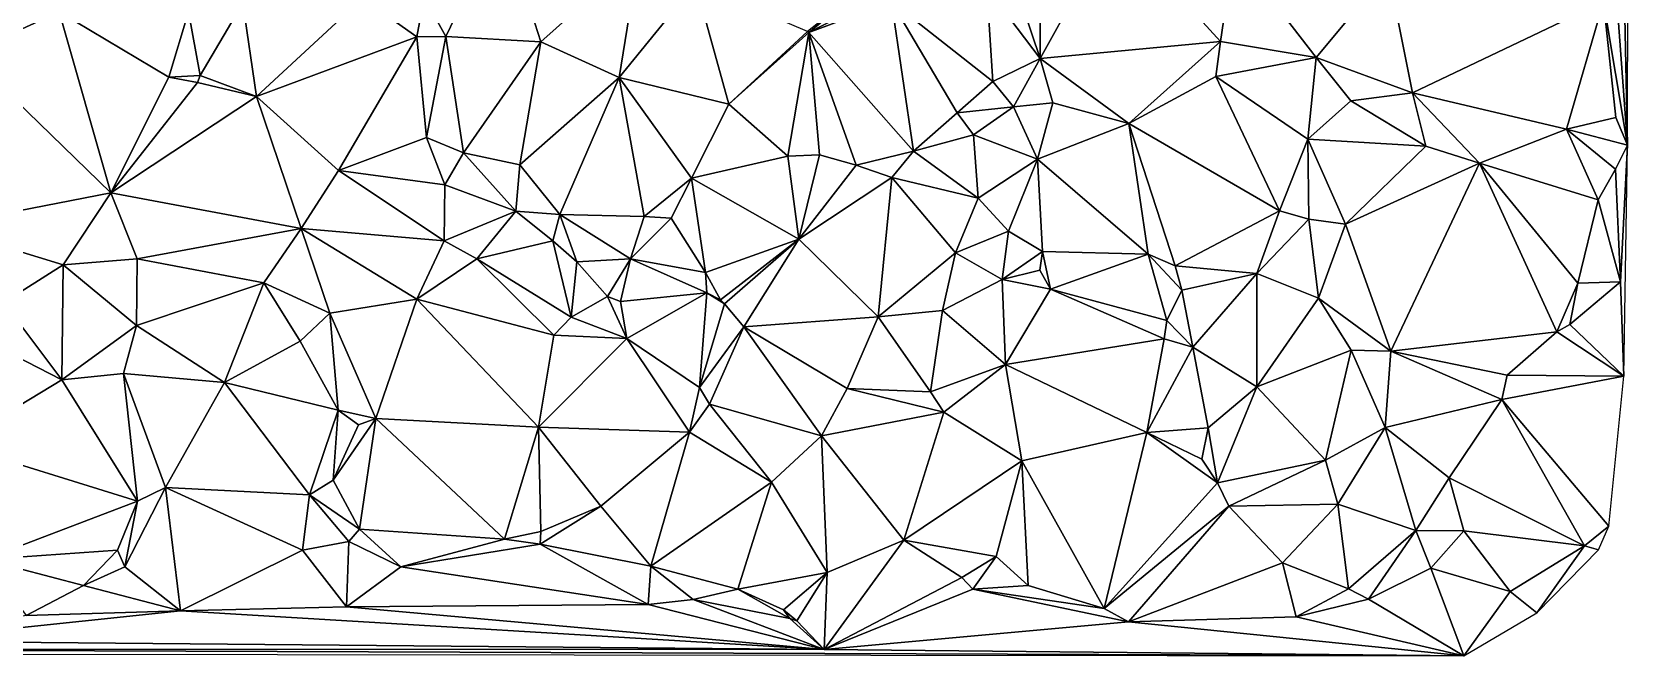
# Model space of a CAD drawing. Header units: metres. Extents: x -15 to 15, y -15 to 15.
# Drawn here: x 1.13 to 14.99, y -14.97 to -9.56 of the extents above; entities that cross this region are included whole.
import ezdxf

# ---------------------------------------------------------------- set-up
doc = ezdxf.new("R2010")
doc.units = ezdxf.units.M
doc.layers.add('STREET_MESH', color=7, linetype='Continuous')

msp = doc.modelspace()

# ---------------------------------------------------------------- linework, layer by layer
at = {"layer": 'STREET_MESH'}
for points in [[(14.877, -5.96), (14.973, -10.543), (14.994, -0.41)], [(14.781, -7.944), (14.973, -10.543), (14.877, -5.96)], [(14.781, -7.944), (14.765, -9.3), (14.973, -10.543)], [(4.532, -9.26), (4.721, -9.6), (5.207, -8.592)], [(4.721, -9.6), (5.546, -9.646), (5.207, -8.592)], [(5.207, -8.592), (5.546, -9.646), (6.399, -8.883)], [(9.876, -9.79), (10.519, -8.633), (9.878, -8.746)], [(11.441, -9.643), (10.519, -8.633), (9.876, -9.79)], [(11.558, -8.856), (10.519, -8.633), (11.441, -9.643)], [(9.572, -8.888), (9.876, -9.79), (9.878, -8.746)], [(11.558, -8.856), (11.441, -9.643), (12.271, -9.781)], [(11.558, -8.856), (12.271, -9.781), (12.896, -9.03)], [(1.367, -9.386), (0.6, -9.009), (0.571, -9.751)], [(5.546, -9.646), (6.224, -9.955), (6.399, -8.883)], [(6.224, -9.955), (6.887, -9.141), (6.399, -8.883)], [(9.876, -9.79), (9.572, -8.888), (9.414, -9.179)], [(7.175, -10.186), (6.887, -9.141), (6.224, -9.955)], [(6.887, -9.141), (7.175, -10.186), (7.858, -9.556)], [(12.271, -9.781), (13.107, -10.089), (12.896, -9.03)], [(13.107, -10.089), (14.765, -9.3), (12.896, -9.03)], [(3.997, -9.267), (2.958, -9.312), (3.079, -10.12)], [(3.997, -9.267), (3.079, -10.12), (4.47, -9.604)], [(4.532, -9.26), (3.997, -9.267), (4.47, -9.604)], [(4.721, -9.6), (4.532, -9.26), (4.47, -9.604)], [(7.858, -9.556), (7.87, -9.566), (8.358, -9.161)], [(7.87, -9.566), (8.485, -9.247), (8.358, -9.161)], [(8.485, -9.247), (7.87, -9.566), (8.588, -9.299)], [(8.588, -9.299), (9.466, -9.991), (9.414, -9.179)], [(9.466, -9.991), (9.876, -9.79), (9.414, -9.179)], [(1.815, -10.954), (1.367, -9.386), (0.571, -9.751)], [(1.367, -9.386), (1.815, -10.954), (2.317, -9.953)], [(1.367, -9.386), (2.317, -9.953), (2.489, -9.387)], [(2.317, -9.953), (2.588, -9.937), (2.489, -9.387)], [(2.588, -9.937), (2.958, -9.312), (2.489, -9.387)], [(2.958, -9.312), (2.588, -9.937), (3.079, -10.12)], [(7.87, -9.566), (8.779, -10.595), (8.588, -9.299)], [(8.588, -9.299), (8.779, -10.595), (9.158, -10.262)], [(9.466, -9.991), (8.588, -9.299), (9.158, -10.262)], [(13.107, -10.089), (14.444, -10.402), (14.765, -9.3)], [(14.444, -10.402), (14.871, -10.302), (14.765, -9.3)], [(14.765, -9.3), (14.871, -10.302), (14.973, -10.543)], [(7.175, -10.186), (7.87, -9.566), (7.858, -9.556)], [(7.87, -9.566), (7.175, -10.186), (7.689, -10.636)], [(7.963, -10.625), (7.87, -9.566), (7.689, -10.636)], [(7.87, -9.566), (8.279, -10.715), (8.779, -10.595)], [(7.87, -9.566), (7.963, -10.625), (8.279, -10.715)], [(3.079, -10.12), (3.79, -10.762), (4.47, -9.604)], [(3.79, -10.762), (4.553, -10.476), (4.47, -9.604)], [(4.553, -10.476), (4.721, -9.6), (4.47, -9.604)], [(4.553, -10.476), (4.875, -10.609), (4.721, -9.6)], [(4.721, -9.6), (4.875, -10.609), (5.546, -9.646)], [(5.546, -9.646), (4.875, -10.609), (5.362, -10.713)], [(6.224, -9.955), (5.546, -9.646), (5.362, -10.713)], [(11.441, -9.643), (9.876, -9.79), (10.647, -10.355)], [(11.402, -9.948), (11.441, -9.643), (10.647, -10.355)], [(11.441, -9.643), (11.402, -9.948), (12.271, -9.781)], [(0.313, -11.246), (1.815, -10.954), (0.571, -9.751)], [(9.466, -9.991), (9.645, -10.21), (9.876, -9.79)], [(9.645, -10.21), (9.988, -10.175), (9.876, -9.79)], [(9.876, -9.79), (9.988, -10.175), (10.647, -10.355)], [(12.271, -9.781), (11.402, -9.948), (12.198, -10.49)], [(12.571, -10.158), (12.271, -9.781), (12.198, -10.49)], [(13.107, -10.089), (12.271, -9.781), (12.571, -10.158)], [(2.317, -9.953), (1.815, -10.954), (2.566, -10)], [(2.588, -9.937), (2.317, -9.953), (2.566, -10)], [(3.079, -10.12), (2.588, -9.937), (2.566, -10)], [(5.71, -11.143), (6.224, -9.955), (5.362, -10.713)], [(5.71, -11.143), (6.442, -11.161), (6.224, -9.955)], [(6.851, -10.828), (7.175, -10.186), (6.224, -9.955)], [(6.442, -11.161), (6.851, -10.828), (6.224, -9.955)], [(11.402, -9.948), (10.647, -10.355), (11.954, -11.112)], [(12.198, -10.49), (11.402, -9.948), (11.954, -11.112)], [(1.815, -10.954), (3.079, -10.12), (2.566, -10)], [(3.079, -10.12), (1.815, -10.954), (3.466, -11.264)], [(3.79, -10.762), (3.079, -10.12), (3.466, -11.264)], [(9.645, -10.21), (9.466, -9.991), (9.158, -10.262)], [(13.223, -10.552), (13.107, -10.089), (12.571, -10.158)], [(14.444, -10.402), (13.107, -10.089), (13.688, -10.699)], [(13.107, -10.089), (13.223, -10.552), (13.688, -10.699)], [(7.175, -10.186), (6.851, -10.828), (7.689, -10.636)], [(9.297, -10.451), (9.645, -10.21), (9.158, -10.262)], [(9.645, -10.21), (9.297, -10.451), (9.854, -10.664)], [(9.988, -10.175), (9.645, -10.21), (9.854, -10.664)], [(9.988, -10.175), (9.854, -10.664), (10.647, -10.355)], [(13.223, -10.552), (12.571, -10.158), (12.198, -10.49)], [(8.779, -10.595), (9.297, -10.451), (9.158, -10.262)], [(9.854, -10.664), (10.815, -11.486), (10.647, -10.355)], [(10.647, -10.355), (11.049, -11.588), (11.954, -11.112)], [(10.815, -11.486), (11.049, -11.588), (10.647, -10.355)], [(14.871, -10.302), (14.444, -10.402), (14.973, -10.543)], [(3.79, -10.762), (4.713, -10.887), (4.553, -10.476)], [(4.713, -10.887), (4.875, -10.609), (4.553, -10.476)], [(9.34, -11.001), (9.297, -10.451), (8.779, -10.595)], [(9.297, -10.451), (9.34, -11.001), (9.854, -10.664)], [(12.208, -11.184), (12.198, -10.49), (11.954, -11.112)], [(12.526, -11.227), (12.198, -10.49), (12.208, -11.184)], [(12.526, -11.227), (13.223, -10.552), (12.198, -10.49)], [(14.444, -10.402), (13.688, -10.699), (14.717, -11.015)], [(14.869, -10.749), (14.444, -10.402), (14.717, -11.015)], [(14.444, -10.402), (14.869, -10.749), (14.973, -10.543)], [(4.875, -10.609), (4.713, -10.887), (5.327, -11.113)], [(4.875, -10.609), (5.327, -11.113), (5.362, -10.713)], [(6.851, -10.828), (7.783, -11.357), (7.689, -10.636)], [(7.783, -11.357), (7.963, -10.625), (7.689, -10.636)], [(8.279, -10.715), (7.963, -10.625), (7.783, -11.357)], [(8.779, -10.595), (8.279, -10.715), (8.59, -10.823)], [(9.34, -11.001), (8.779, -10.595), (8.59, -10.823)], [(9.34, -11.001), (9.602, -11.287), (9.854, -10.664)], [(9.602, -11.287), (9.896, -11.463), (9.854, -10.664)], [(9.896, -11.463), (10.815, -11.486), (9.854, -10.664)], [(13.223, -10.552), (12.526, -11.227), (13.688, -10.699)], [(14.869, -10.749), (14.912, -11.726), (14.973, -10.543)], [(14.912, -11.726), (14.941, -12.545), (14.973, -10.543)], [(4.707, -11.371), (3.79, -10.762), (3.466, -11.264)], [(4.713, -10.887), (3.79, -10.762), (4.707, -11.371)], [(5.327, -11.113), (5.71, -11.143), (5.362, -10.713)], [(8.279, -10.715), (7.783, -11.357), (8.59, -10.823)], [(12.526, -11.227), (12.92, -12.329), (13.688, -10.699)], [(13.688, -10.699), (12.92, -12.329), (14.36, -12.161)], [(13.688, -10.699), (14.542, -11.739), (14.717, -11.015)], [(14.542, -11.739), (13.688, -10.699), (14.36, -12.161)], [(14.869, -10.749), (14.717, -11.015), (14.912, -11.726)], [(5.327, -11.113), (4.713, -10.887), (4.707, -11.371)], [(6.442, -11.161), (6.675, -11.174), (6.851, -10.828)], [(6.675, -11.174), (6.974, -11.646), (6.851, -10.828)], [(6.851, -10.828), (6.974, -11.646), (7.783, -11.357)], [(7.783, -11.357), (8.472, -12.03), (8.59, -10.823)], [(8.472, -12.03), (9.142, -11.475), (8.59, -10.823)], [(9.142, -11.475), (9.34, -11.001), (8.59, -10.823)], [(1.815, -10.954), (0.313, -11.246), (1.401, -11.579)], [(2.042, -11.527), (1.815, -10.954), (1.401, -11.579)], [(1.815, -10.954), (2.042, -11.527), (3.466, -11.264)], [(9.602, -11.287), (9.34, -11.001), (9.142, -11.475)], [(14.717, -11.015), (14.542, -11.739), (14.912, -11.726)], [(5.327, -11.113), (4.707, -11.371), (4.988, -11.527)], [(5.648, -11.371), (5.327, -11.113), (4.988, -11.527)], [(5.71, -11.143), (5.327, -11.113), (5.648, -11.371)], [(5.857, -11.554), (5.71, -11.143), (5.648, -11.371)], [(5.71, -11.143), (5.857, -11.554), (6.322, -11.528)], [(6.442, -11.161), (5.71, -11.143), (6.322, -11.528)], [(6.675, -11.174), (6.442, -11.161), (6.322, -11.528)], [(6.974, -11.646), (6.675, -11.174), (6.322, -11.528)], [(11.049, -11.588), (11.757, -11.654), (11.954, -11.112)], [(11.757, -11.654), (12.208, -11.184), (11.954, -11.112)], [(11.757, -11.654), (12.291, -11.869), (12.208, -11.184)], [(12.291, -11.869), (12.526, -11.227), (12.208, -11.184)], [(12.291, -11.869), (12.92, -12.329), (12.526, -11.227)], [(0.313, -11.246), (0.886, -11.905), (1.401, -11.579)], [(2.042, -11.527), (3.14, -11.736), (3.466, -11.264)], [(3.14, -11.736), (3.715, -11.999), (3.466, -11.264)], [(4.707, -11.371), (3.466, -11.264), (4.47, -11.878)], [(3.466, -11.264), (3.715, -11.999), (4.47, -11.878)], [(6.974, -11.646), (7.103, -11.882), (7.783, -11.357)], [(7.103, -11.882), (7.139, -11.916), (7.783, -11.357)], [(7.783, -11.357), (7.139, -11.916), (7.306, -12.118)], [(8.472, -12.03), (7.783, -11.357), (7.306, -12.118)], [(9.546, -11.706), (9.602, -11.287), (9.142, -11.475)], [(9.602, -11.287), (9.546, -11.706), (9.896, -11.463)], [(4.988, -11.527), (4.707, -11.371), (4.47, -11.878)], [(5.808, -12.032), (5.648, -11.371), (4.988, -11.527)], [(5.808, -12.032), (5.857, -11.554), (5.648, -11.371)], [(8.472, -12.03), (9.029, -11.974), (9.142, -11.475)], [(9.029, -11.974), (9.546, -11.706), (9.142, -11.475)], [(9.546, -11.706), (9.874, -11.625), (9.896, -11.463)], [(9.896, -11.463), (9.874, -11.625), (9.967, -11.791)], [(10.815, -11.486), (9.896, -11.463), (9.967, -11.791)], [(10.976, -12.062), (10.815, -11.486), (9.967, -11.791)], [(11.105, -11.799), (11.049, -11.588), (10.815, -11.486)], [(10.976, -12.062), (11.105, -11.799), (10.815, -11.486)], [(0.886, -11.905), (1.389, -12.575), (1.401, -11.579)], [(1.389, -12.575), (2.036, -12.104), (1.401, -11.579)], [(2.036, -12.104), (2.042, -11.527), (1.401, -11.579)], [(2.036, -12.104), (3.14, -11.736), (2.042, -11.527)], [(5.657, -12.188), (4.988, -11.527), (4.47, -11.878)], [(5.808, -12.032), (4.988, -11.527), (5.657, -12.188)], [(5.808, -12.032), (6.124, -11.853), (5.857, -11.554)], [(5.857, -11.554), (6.124, -11.853), (6.322, -11.528)], [(6.124, -11.853), (6.236, -11.896), (6.322, -11.528)], [(6.236, -11.896), (6.984, -11.822), (6.322, -11.528)], [(6.984, -11.822), (6.974, -11.646), (6.322, -11.528)], [(6.984, -11.822), (7.103, -11.882), (6.974, -11.646)], [(9.874, -11.625), (9.546, -11.706), (9.967, -11.791)], [(11.049, -11.588), (11.105, -11.799), (11.757, -11.654)], [(3.14, -11.736), (2.036, -12.104), (2.801, -12.6)], [(3.457, -12.241), (3.14, -11.736), (2.801, -12.6)], [(3.715, -11.999), (3.14, -11.736), (3.457, -12.241)], [(9.029, -11.974), (9.577, -12.443), (9.546, -11.706)], [(9.546, -11.706), (9.577, -12.443), (9.967, -11.791)], [(11.105, -11.799), (11.2, -12.292), (11.757, -11.654)], [(11.2, -12.292), (11.756, -12.637), (11.757, -11.654)], [(11.756, -12.637), (12.291, -11.869), (11.757, -11.654)], [(14.471, -12.097), (14.542, -11.739), (14.36, -12.161)], [(14.542, -11.739), (14.471, -12.097), (14.912, -11.726)], [(14.471, -12.097), (14.941, -12.545), (14.912, -11.726)], [(0.369, -12.053), (1.389, -12.575), (0.886, -11.905)], [(3.715, -11.999), (4.114, -12.91), (4.47, -11.878)], [(4.114, -12.91), (5.525, -12.986), (4.47, -11.878)], [(5.525, -12.986), (5.657, -12.188), (4.47, -11.878)], [(6.124, -11.853), (5.808, -12.032), (6.291, -12.219)], [(6.124, -11.853), (6.291, -12.219), (6.236, -11.896)], [(6.291, -12.219), (6.984, -11.822), (6.236, -11.896)], [(6.984, -11.822), (6.291, -12.219), (6.92, -12.644)], [(7.139, -11.916), (6.984, -11.822), (6.92, -12.644)], [(7.139, -11.916), (6.92, -12.644), (7.306, -12.118)], [(6.984, -11.822), (7.139, -11.916), (7.103, -11.882)], [(9.577, -12.443), (10.954, -12.222), (9.967, -11.791)], [(10.954, -12.222), (10.976, -12.062), (9.967, -11.791)], [(10.976, -12.062), (11.2, -12.292), (11.105, -11.799)], [(12.291, -11.869), (11.756, -12.637), (12.575, -12.319)], [(12.92, -12.329), (12.291, -11.869), (12.575, -12.319)], [(0.46, -13.137), (1.389, -12.575), (0.369, -12.053)], [(3.787, -12.84), (3.715, -11.999), (3.457, -12.241)], [(3.715, -11.999), (3.787, -12.84), (4.114, -12.91)], [(6.291, -12.219), (5.808, -12.032), (5.657, -12.188)], [(8.202, -12.65), (8.472, -12.03), (7.306, -12.118)], [(8.202, -12.65), (8.926, -12.679), (8.472, -12.03)], [(8.926, -12.679), (9.029, -11.974), (8.472, -12.03)], [(8.926, -12.679), (9.577, -12.443), (9.029, -11.974)], [(11.2, -12.292), (10.976, -12.062), (10.954, -12.222)], [(1.389, -12.575), (1.923, -12.522), (2.036, -12.104)], [(2.036, -12.104), (1.923, -12.522), (2.801, -12.6)], [(5.525, -12.986), (6.291, -12.219), (5.657, -12.188)], [(6.92, -12.644), (7.008, -12.786), (7.306, -12.118)], [(7.008, -12.786), (7.979, -13.061), (7.306, -12.118)], [(7.979, -13.061), (8.202, -12.65), (7.306, -12.118)], [(12.92, -12.329), (13.929, -12.537), (14.36, -12.161)], [(14.36, -12.161), (13.929, -12.537), (14.941, -12.545)], [(14.471, -12.097), (14.36, -12.161), (14.941, -12.545)], [(3.787, -12.84), (3.457, -12.241), (2.801, -12.6)], [(6.835, -13.029), (6.291, -12.219), (5.525, -12.986)], [(6.291, -12.219), (6.835, -13.029), (6.92, -12.644)], [(9.577, -12.443), (10.803, -13.032), (10.954, -12.222)], [(10.803, -13.032), (11.2, -12.292), (10.954, -12.222)], [(11.334, -12.992), (11.2, -12.292), (10.803, -13.032)], [(11.2, -12.292), (11.334, -12.992), (11.756, -12.637)], [(11.756, -12.637), (12.351, -13.272), (12.575, -12.319)], [(12.351, -13.272), (12.871, -12.99), (12.575, -12.319)], [(12.871, -12.99), (12.92, -12.329), (12.575, -12.319)], [(12.92, -12.329), (12.871, -12.99), (13.883, -12.748)], [(13.929, -12.537), (12.92, -12.329), (13.883, -12.748)], [(8.926, -12.679), (9.042, -12.855), (9.577, -12.443)], [(9.577, -12.443), (9.042, -12.855), (9.719, -13.279)], [(9.577, -12.443), (9.719, -13.279), (10.803, -13.032)], [(1.389, -12.575), (0.46, -13.137), (2.045, -13.627)], [(1.923, -12.522), (1.389, -12.575), (2.045, -13.627)], [(1.923, -12.522), (2.287, -13.509), (2.801, -12.6)], [(2.287, -13.509), (1.923, -12.522), (2.045, -13.627)], [(2.287, -13.509), (3.537, -13.572), (2.801, -12.6)], [(3.537, -13.572), (3.787, -12.84), (2.801, -12.6)], [(13.929, -12.537), (13.883, -12.748), (14.941, -12.545)], [(14.941, -12.545), (13.883, -12.748), (14.811, -13.844)], [(6.835, -13.029), (7.008, -12.786), (6.92, -12.644)], [(9.042, -12.855), (8.202, -12.65), (7.979, -13.061)], [(9.042, -12.855), (8.926, -12.679), (8.202, -12.65)], [(11.334, -12.992), (11.414, -13.469), (11.756, -12.637)], [(11.756, -12.637), (11.414, -13.469), (12.351, -13.272)], [(12.871, -12.99), (13.425, -13.425), (13.883, -12.748)], [(13.883, -12.748), (13.425, -13.425), (14.599, -14.016)], [(13.883, -12.748), (14.599, -14.016), (14.811, -13.844)], [(3.744, -13.446), (3.787, -12.84), (3.537, -13.572)], [(3.744, -13.446), (3.964, -12.966), (3.787, -12.84)], [(3.787, -12.84), (3.964, -12.966), (4.114, -12.91)], [(7.008, -12.786), (6.835, -13.029), (7.546, -13.464)], [(7.008, -12.786), (7.546, -13.464), (7.979, -13.061)], [(9.042, -12.855), (7.979, -13.061), (8.693, -13.967)], [(9.719, -13.279), (9.042, -12.855), (8.693, -13.967)], [(3.744, -13.446), (3.972, -13.872), (4.114, -12.91)], [(3.964, -12.966), (3.744, -13.446), (4.114, -12.91)], [(3.972, -13.872), (5.228, -13.957), (4.114, -12.91)], [(5.228, -13.957), (5.525, -12.986), (4.114, -12.91)], [(5.546, -13.892), (5.525, -12.986), (5.228, -13.957)], [(5.525, -12.986), (5.546, -13.892), (6.065, -13.671)], [(6.835, -13.029), (5.525, -12.986), (6.065, -13.671)], [(6.5, -14.19), (6.835, -13.029), (6.065, -13.671)], [(6.835, -13.029), (6.5, -14.19), (7.546, -13.464)], [(9.719, -13.279), (10.431, -14.559), (10.803, -13.032)], [(10.431, -14.559), (11.414, -13.469), (10.803, -13.032)], [(11.279, -13.264), (11.334, -12.992), (10.803, -13.032)], [(11.414, -13.469), (11.279, -13.264), (10.803, -13.032)], [(11.414, -13.469), (11.334, -12.992), (11.279, -13.264)], [(12.458, -13.653), (12.871, -12.99), (12.351, -13.272)], [(13.136, -13.883), (12.871, -12.99), (12.458, -13.653)], [(12.871, -12.99), (13.136, -13.883), (13.425, -13.425)], [(2.045, -13.627), (0.46, -13.137), (0.715, -14.135)], [(7.546, -13.464), (8.03, -14.246), (7.979, -13.061)], [(7.979, -13.061), (8.03, -14.246), (8.693, -13.967)], [(9.495, -14.109), (9.719, -13.279), (8.693, -13.967)], [(9.495, -14.109), (9.773, -14.36), (9.719, -13.279)], [(9.773, -14.36), (10.431, -14.559), (9.719, -13.279)], [(11.414, -13.469), (11.513, -13.671), (12.351, -13.272)], [(11.513, -13.671), (12.458, -13.653), (12.351, -13.272)], [(3.972, -13.872), (3.744, -13.446), (3.537, -13.572)], [(13.425, -13.425), (13.136, -13.883), (13.552, -13.884)], [(13.425, -13.425), (13.552, -13.884), (14.599, -14.016)], [(1.934, -14.197), (2.287, -13.509), (2.045, -13.627)], [(2.287, -13.509), (1.934, -14.197), (2.419, -14.578)], [(2.287, -13.509), (3.476, -14.052), (3.537, -13.572)], [(3.476, -14.052), (2.287, -13.509), (2.419, -14.578)], [(3.476, -14.052), (3.879, -13.978), (3.537, -13.572)], [(3.879, -13.978), (3.972, -13.872), (3.537, -13.572)], [(6.5, -14.19), (7.253, -14.391), (7.546, -13.464)], [(7.253, -14.391), (8.03, -14.246), (7.546, -13.464)], [(11.513, -13.671), (11.414, -13.469), (10.431, -14.559)], [(2.045, -13.627), (0.715, -14.135), (1.873, -14.054)], [(1.934, -14.197), (2.045, -13.627), (1.873, -14.054)], [(5.546, -13.892), (5.538, -14.002), (6.065, -13.671)], [(5.538, -14.002), (6.5, -14.19), (6.065, -13.671)], [(10.644, -14.675), (11.513, -13.671), (10.431, -14.559)], [(11.513, -13.671), (10.644, -14.675), (11.978, -14.163)], [(12.458, -13.653), (11.513, -13.671), (11.978, -14.163)], [(12.551, -14.389), (12.458, -13.653), (11.978, -14.163)], [(13.136, -13.883), (12.458, -13.653), (12.551, -14.389)], [(14.599, -14.016), (14.72, -14.049), (14.811, -13.844)], [(3.879, -13.978), (3.476, -14.052), (3.86, -14.543)], [(4.329, -14.197), (3.879, -13.978), (3.86, -14.543)], [(3.879, -13.978), (4.329, -14.197), (3.972, -13.872)], [(3.972, -13.872), (4.329, -14.197), (5.228, -13.957)], [(4.329, -14.197), (5.538, -14.002), (5.228, -13.957)], [(5.538, -14.002), (4.329, -14.197), (6.476, -14.525)], [(5.538, -14.002), (5.546, -13.892), (5.228, -13.957)], [(6.5, -14.19), (5.538, -14.002), (6.476, -14.525)], [(8.693, -13.967), (8.03, -14.246), (8.004, -14.915)], [(9.196, -14.289), (8.693, -13.967), (8.004, -14.915)], [(9.196, -14.289), (9.495, -14.109), (8.693, -13.967)], [(13.136, -13.883), (12.551, -14.389), (12.725, -14.478)], [(13.136, -13.883), (12.725, -14.478), (13.265, -14.21)], [(13.552, -13.884), (13.136, -13.883), (13.265, -14.21)], [(13.955, -14.412), (13.552, -13.884), (13.265, -14.21)], [(14.599, -14.016), (13.552, -13.884), (13.955, -14.412)], [(0.715, -14.135), (1.577, -14.36), (1.873, -14.054)], [(1.08, -14.619), (1.577, -14.36), (0.715, -14.135)], [(1.577, -14.36), (1.934, -14.197), (1.873, -14.054)], [(3.476, -14.052), (2.419, -14.578), (3.86, -14.543)], [(9.196, -14.289), (9.294, -14.39), (9.495, -14.109)], [(9.294, -14.39), (9.773, -14.36), (9.495, -14.109)], [(14.599, -14.016), (13.955, -14.412), (14.186, -14.596)], [(14.72, -14.049), (14.599, -14.016), (14.186, -14.596)], [(1.934, -14.197), (1.577, -14.36), (2.419, -14.578)], [(6.476, -14.525), (4.329, -14.197), (3.86, -14.543)], [(6.5, -14.19), (6.476, -14.525), (6.865, -14.479)], [(7.253, -14.391), (6.5, -14.19), (6.865, -14.479)], [(8.03, -14.246), (7.253, -14.391), (7.65, -14.569)], [(7.765, -14.665), (8.03, -14.246), (7.65, -14.569)], [(8.03, -14.246), (7.765, -14.665), (8.004, -14.915)], [(10.644, -14.675), (12.099, -14.631), (11.978, -14.163)], [(12.099, -14.631), (12.551, -14.389), (11.978, -14.163)], [(13.265, -14.21), (12.725, -14.478), (13.552, -14.97)], [(13.955, -14.412), (13.265, -14.21), (13.552, -14.97)], [(1.577, -14.36), (1.08, -14.619), (2.419, -14.578)], [(7.706, -14.645), (7.253, -14.391), (6.865, -14.479)], [(7.253, -14.391), (7.706, -14.645), (7.65, -14.569)], [(9.294, -14.39), (9.196, -14.289), (8.004, -14.915)], [(10.644, -14.675), (9.294, -14.39), (8.004, -14.915)], [(10.431, -14.559), (9.773, -14.36), (9.294, -14.39)], [(10.644, -14.675), (10.431, -14.559), (9.294, -14.39)], [(12.725, -14.478), (12.551, -14.389), (12.099, -14.631)], [(14.186, -14.596), (13.955, -14.412), (13.552, -14.97)], [(2.419, -14.578), (8.004, -14.915), (3.86, -14.543)], [(8.004, -14.915), (6.476, -14.525), (3.86, -14.543)], [(6.865, -14.479), (6.476, -14.525), (8.004, -14.915)], [(7.706, -14.645), (6.865, -14.479), (8.004, -14.915)], [(12.725, -14.478), (12.099, -14.631), (13.552, -14.97)], [(2.419, -14.578), (-0.089, -14.841), (8.004, -14.915)], [(2.419, -14.578), (1.08, -14.619), (-0.089, -14.841)], [(7.706, -14.645), (7.765, -14.665), (7.65, -14.569)], [(7.765, -14.665), (7.706, -14.645), (8.004, -14.915)], [(10.644, -14.675), (8.004, -14.915), (13.552, -14.97)], [(12.099, -14.631), (10.644, -14.675), (13.552, -14.97)], [(-2.289, -14.91), (-14.754, -14.937), (13.552, -14.97)], [(8.004, -14.915), (-0.089, -14.841), (-2.289, -14.91)], [(8.004, -14.915), (-2.289, -14.91), (13.552, -14.97)]]:
    msp.add_3dface(points, dxfattribs=at)

doc.saveas('drawing.dxf')
